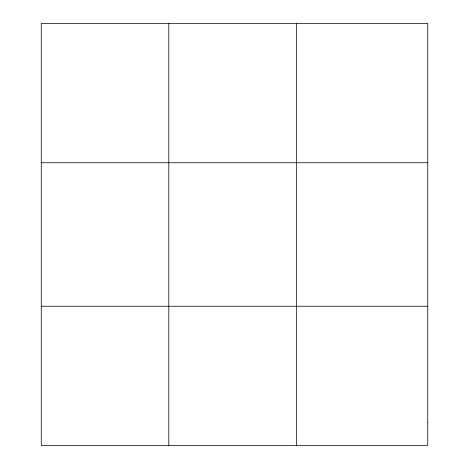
<?xml version="1.0" encoding="UTF-8"?>
<svg xmlns="http://www.w3.org/2000/svg" width="469" height="469" viewBox="0 0 469 469"><rect width="100%" height="100%" fill="white"/><g stroke="black" fill="none" stroke-linecap="round" stroke-linejoin="round"><path stroke-width="0.7" d="M168.799 23.45L168.799 445.55M296.338 23.45L296.338 445.55M41.26 162.743L427.74 162.743M41.26 306.257L427.74 306.257M427.74 422.335L427.74 445.55L41.26 445.55L41.26 23.45L427.74 23.45L427.74 422.335"/></g></svg>
